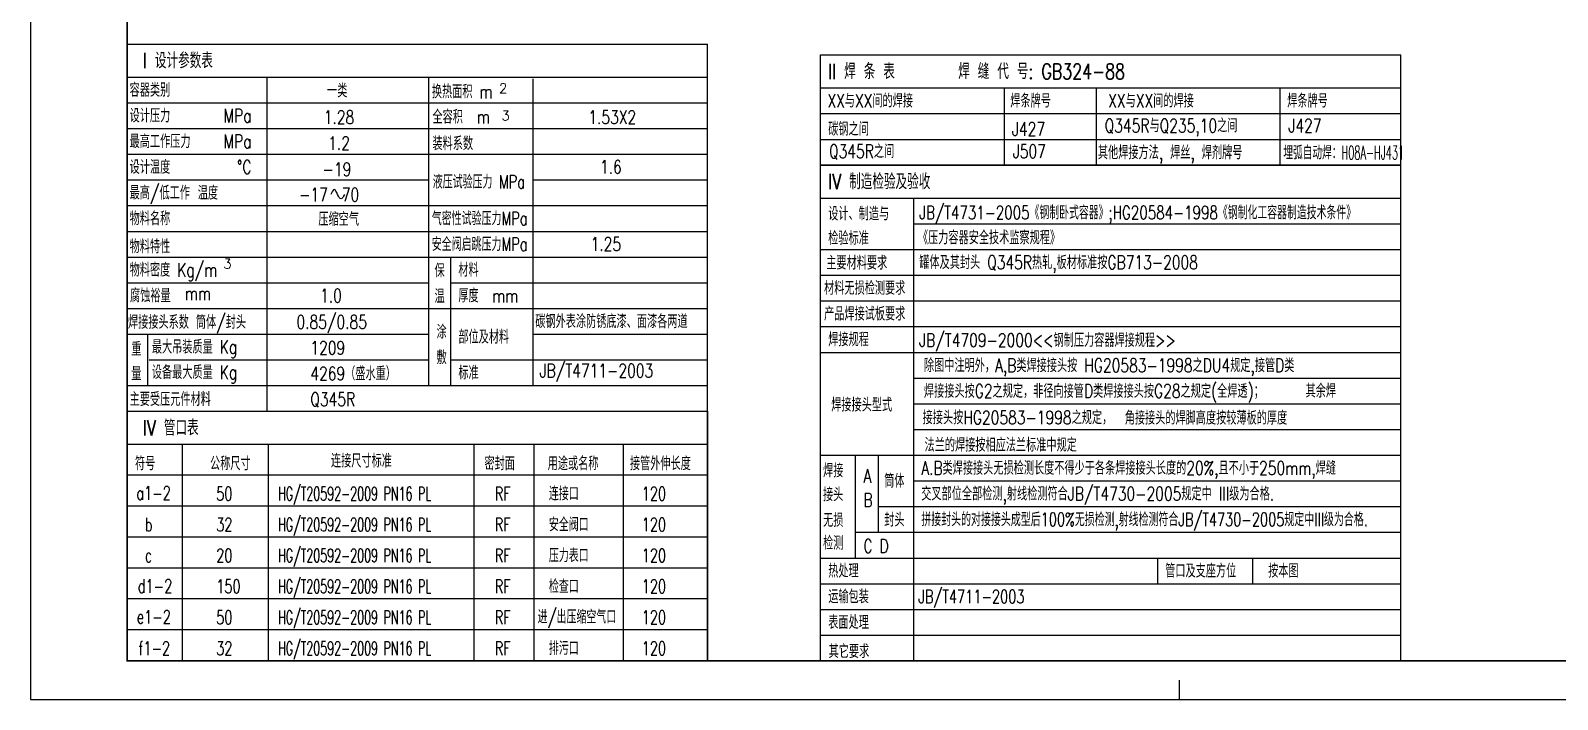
# Model space of a CAD drawing. Extents: x -6571 to 854, y 418 to 5668.
# Drawn here: x -6571 to -1637, y 418 to 2581 of the extents above; entities that cross this region are included whole.
import ezdxf
from ezdxf.enums import TextEntityAlignment as Align

# ---------------------------------------------------------------- set-up
doc = ezdxf.new("R2010")
doc.units = 0
doc.header["$LTSCALE"] = 12.5
for name, color, linetype in [('1', 2, 'Continuous'), ('2', 1, 'Continuous'), ('K1', 4, 'Continuous')]:
    doc.layers.add(name, color=color, linetype=linetype)
doc.styles.add('hzfs', font='simplex.shx', dxfattribs={"width": 0.7, "bigfont": 'hzfs.shx'})
doc.styles.get("Standard").update_dxf_attribs({"font": 'txt', "width": 0.7, "bigfont": 'hztxt.shx'})

msp = doc.modelspace()

# ---------------------------------------------------------------- linework, layer by layer
for p, q in [((-6571.3, 5668.2), (-6571.3, 418.2)), ((-3127.9, 2395.7), (-3127.9, 2146.4)), ((-6258.8, 2347.6), (-4383.8, 2347.6)), ((-4976.3, 2264.5), (-4383.8, 2264.5)), ((-6193.8, 1599.5), (-6193.8, 1433.2)), ((-3832.7, 1208.2), (-3832.7, 958.9)), ((-2858.8, 418.2), (-2858.8, 480.7)), ((-6571.3, 418.2), (853.7, 418.2))]:
    msp.add_line(p, q)
msp.add_spline([(-5557.2, 2051.5), (-5568, 2037.2), (-5578.9, 2051.5), (-5589.7, 2067.3), (-5600.6, 2051.5)], degree=3)
at = {"layer": '1', "color": 7}
for p, q in [((-6258.8, 2430.7), (-4383.8, 2430.7)), ((-6258.8, 2430.7), (-4477.6, 2430.7)), ((-6258.8, 2430.7), (-4383.8, 2430.7)), ((-5808.1, 2430.7), (-5808.1, 1350.1)), ((-5285.1, 2430.7), (-5285.1, 1682.6)), ((-4948.4, 2425.3), (-4948.4, 1433.2)), ((-4018.6, 2395.7), (-2143.6, 2395.7)), ((-3424.8, 2395.7), (-3424.8, 2146.4)), ((-2534.2, 2395.7), (-2534.2, 2146.4)), ((-4018.6, 2312.6), (-2143.6, 2312.6)), ((-6258.8, 2264.5), (-4383.8, 2264.5)), ((-4018.6, 2229.5), (-2143.6, 2229.5)), ((-6258.8, 2181.4), (-5285.1, 2181.4)), ((-5285.1, 2181.4), (-4477.6, 2181.4)), ((-5213.8, 2181.4), (-4383.8, 2181.4)), ((-4018.6, 2146.4), (-2237.3, 2146.4)), ((-4018.6, 2146.4), (-2237.3, 2146.4)), ((-6258.8, 2098.2), (-5285.1, 2098.2)), ((-6258.8, 2098.2), (-5285.1, 2098.2)), ((-4948.4, 2098.2), (-4383.8, 2098.2)), ((-4018.6, 2039.5), (-2143.6, 2039.5)), ((-3718, 2039.5), (-3718, 543.2)), ((-6258.8, 2015.1), (-5285.1, 2015.1)), ((-5285.1, 2015.1), (-4383.8, 2015.1)), ((-6258.8, 1932), (-5285.1, 1932)), ((-5285.1, 1932), (-4383.8, 1932)), ((-3718, 1956.4), (-2143.6, 1956.4)), ((-6258.8, 1848.9), (-5285.1, 1848.9)), ((-5285.1, 1848.9), (-4383.8, 1848.9)), ((-5213.8, 1848.9), (-5213.8, 1516.4)), ((-4018.6, 1873.2), (-2143.6, 1873.2)), ((-4018.6, 1790.1), (-2237.3, 1790.1)), ((-4018.6, 1790.1), (-2237.3, 1790.1)), ((-4018.6, 1790.1), (-2143.6, 1790.1)), ((-4018.6, 1790.1), (-2143.6, 1790.1)), ((-3718, 1790.1), (-2237.3, 1790.1)), ((-6258.8, 1765.7), (-5285.1, 1765.7)), ((-5213.8, 1765.7), (-4383.8, 1765.7)), ((-4976.3, 1765.7), (-4383.8, 1765.7)), ((-6258.8, 1682.6), (-5285.1, 1682.6)), ((-6258.8, 1682.6), (-5285.1, 1682.6)), ((-6258.8, 1682.6), (-5285.1, 1682.6)), ((-5285.1, 1682.6), (-5285.1, 1433.2)), ((-5285.1, 1682.6), (-4383.8, 1682.6)), ((-5285.1, 1682.6), (-4383.8, 1682.6)), ((-5213.8, 1682.6), (-5213.8, 1433.2)), ((-4018.6, 1707), (-2143.6, 1707)), ((-6258.8, 1599.5), (-5285.1, 1599.5)), ((-6258.8, 1599.5), (-5285.1, 1599.5)), ((-4948.4, 1599.5), (-4383.8, 1599.5)), ((-4018.6, 1623.9), (-2143.6, 1623.9)), ((-4018.6, 1540.7), (-2237.3, 1540.7)), ((-4018.6, 1540.7), (-2143.6, 1540.7)), ((-6187.7, 1516.4), (-5285.1, 1516.4)), ((-5213.8, 1516.4), (-4383.8, 1516.4)), ((-6258.8, 1433.2), (-4383.8, 1433.2)), ((-3718, 1457.6), (-2143.6, 1457.6)), ((-6258.8, 1350.1), (-4383.8, 1350.1)), ((-6258.8, 1350.1), (-4383.8, 1350.1)), ((-3718, 1374.5), (-2143.6, 1374.5)), ((-3718, 1291.4), (-2143.6, 1291.4)), ((-4383.8, 1243.2), (-6258.8, 1243.2)), ((-6080.7, 543.2), (-6080.7, 1243.2)), ((-6080.7, 827.6), (-6080.7, 1243.2)), ((-5802.6, 543.2), (-5802.6, 1243.2)), ((-5138.2, 543.2), (-5138.2, 1243.2)), ((-4944.1, 543.2), (-4944.1, 1243.2)), ((-4655.7, 543.2), (-4655.7, 1243.2)), ((-4018.6, 1208.2), (-2143.6, 1208.2)), ((-3906.5, 1208.2), (-3906.5, 875.7)), ((-4383.8, 1143.2), (-6258.8, 1143.2)), ((-3718, 1125.1), (-2143.6, 1125.1)), ((-4383.8, 1043.2), (-6258.8, 1043.2)), ((-3832.7, 1042), (-2143.6, 1042)), ((-3832.7, 1042), (-2143.6, 1042)), ((-4383.8, 943.2), (-6258.8, 943.2)), ((-3906.5, 958.9), (-2143.6, 958.9)), ((-3906.5, 958.9), (-2143.6, 958.9)), ((-4383.8, 843.2), (-6258.8, 843.2)), ((-4018.6, 875.7), (-2143.6, 875.7)), ((-4018.6, 875.7), (-2143.6, 875.7)), ((-2929.7, 875.7), (-2929.7, 792.6)), ((-2623, 875.7), (-2623, 792.6)), ((-4018.6, 792.6), (-2143.6, 792.6)), ((-4383.8, 743.2), (-6258.8, 743.2)), ((-4018.6, 709.5), (-2143.6, 709.5)), ((-4383.8, 643.2), (-6258.8, 643.2)), ((-4018.6, 626.4), (-2143.6, 626.4)), ((-4018.6, 626.4), (-2143.6, 626.4))]:
    msp.add_line(p, q, dxfattribs=at)
at = {"layer": '2'}
for p, q in [((-6258.8, 2537.6), (-4383.8, 2537.6)), ((-6258.8, 910.7), (-6258.8, 2537.6)), ((-4383.8, 910.7), (-4383.8, 2537.6)), ((-4018.6, 2063.2), (-4018.6, 2502.6)), ((-2143.6, 2063.2), (-2143.6, 2502.6)), ((-4018.6, 958.9), (-4018.6, 2146.4)), ((-4018.6, 2146.4), (-2143.6, 2146.4)), ((-2143.6, 2146.4), (-4018.6, 2146.4)), ((-4018.6, 543.2), (-4018.6, 2146.4)), ((-4018.6, 2146.4), (-2143.6, 2146.4)), ((-2143.6, 958.9), (-2143.6, 2146.4)), ((-2143.6, 543.2), (-2143.6, 2146.4)), ((-6258.8, 1350.1), (-4383.8, 1350.1)), ((-6258.8, 1350.1), (-6258.8, 543.2)), ((-6258.8, 1350.1), (-4383.8, 1350.1)), ((-4383.8, 1350.1), (-4383.8, 543.2)), ((-6258.8, 543.2), (-6258.8, 993.9)), ((-4383.8, 543.2), (-4383.8, 993.9)), ((-4383.8, 543.2), (-6258.8, 543.2)), ((-4018.6, 543.2), (-2143.6, 543.2))]:
    msp.add_line(p, q, dxfattribs=at)
at = {"layer": '2', "color": 1}
for p, q in [((-4018.6, 2502.6), (-2143.6, 2502.6)), ((-6258.8, 1350.1), (-4383.8, 1350.1)), ((-6258.8, 1350.1), (-4383.8, 1350.1))]:
    msp.add_line(p, q, dxfattribs=at)
at = {"layer": 'K1', "const_width": 5}
msp.add_lwpolyline([(728.7, 543.2), (728.7, 5543.2), (-6258.8, 5543.2), (-6258.8, 543.2)], close=True, dxfattribs=at)

# ---------------------------------------------------------------- texts
at = {"style": 'hzfs'}
for s, height, width, p in [(' I 设计参数表', 50, 0.75, (-6233.8, 2484.2)), ('II 焊 条 表       焊 缝 代 号: GB324-88', 50, 0.75, (-3993.6, 2449.2)), ('容器类别', 43.75, 0.75, (-6251.1, 2389.2)), ('一类', 43.75, 0.75, (-5613.2, 2387)), ('换热面积 m', 43.75, 0.75, (-5274.4, 2383.9)), ('XX与XX间的焊接', 43.75, 0.75, (-3996.3, 2354.2)), ('焊条牌号', 43.75, 0.75, (-3405.4, 2354.2)), ('XX与XX间的焊接', 43.75, 0.75, (-3088.9, 2354.2)), ('焊条牌号', 43.75, 0.75, (-2510.5, 2354.2)), ('设计压力', 43.75, 0.75, (-6251.1, 2306.1)), ('全容积  m', 43.75, 0.75, (-5272.6, 2302.2)), ('碳钢之间', 43.75, 0.75, (-3993.6, 2263)), ('J427', 43.75, 0.75, (-3399.8, 2263)), ('Q345R与Q235,10之间', 43.75, 0.75, (-3100.3, 2274)), ('J427', 43.75, 0.75, (-2506.6, 2274)), ('最高工作压力', 43.75, 0.75, (-6251.1, 2222.9)), ('装料系数', 43.75, 0.75, (-5272.6, 2216.3)), ('Q345R之间', 43.75, 0.75, (-3991, 2190.9)), ('J507', 43.75, 0.75, (-3397.2, 2190.9)), ('其他焊接方法, 焊丝, 焊剂牌号', 43.75, 0.75, (-3122.2, 2187)), ('埋弧自动焊：H08A-HJ431', 43.75, 0.53, (-2523, 2186.4)), ('设计温度', 43.75, 0.75, (-6251.1, 2139.8)), ('IV 制造检验及验收', 50, 0.75, (-3993.6, 2092.9)), ('最高/低工作', 43.75, 0.75, (-6251.1, 2056.7)), ('温度', 43.75, 0.75, (-6030.9, 2056.3)), ('液压试验压力 MPa', 43.75, 0.7, (-5271.6, 2092.1)), ('物料名称', 43.75, 0.75, (-6251.1, 1973.6)), ('压缩空气', 43.75, 0.75, (-5641.1, 1971.4)), ('气密性试验压力MPa', 43.75, 0.7, (-5274.7, 1973.6)), ('设计、制造与', 43.75, 0.75, (-3993.6, 1989.1)), ('JB/T4731-2005《钢制卧式容器》;HG20584-1998《钢制化工容器制造技术条件》', 43.75, 0.728438, (-3699.5, 1992.8)), ('检验标准', 43.75, 0.75, (-3993.6, 1910)), ('《压力容器安全技术监察规程》', 43.75, 0.75, (-3703.8, 1911.7)), ('物料特性', 43.75, 0.75, (-6251.1, 1882.9)), ('安全阀启跳压力MPa', 43.75, 0.7, (-5274.7, 1890.4)), ('物料密度 Kg/m', 43.75, 0.75, (-6251.1, 1807.3)), ('材料', 43.75, 0.75, (-5188.8, 1807.3)), ('主要材料要求', 43.75, 0.75, (-3999.9, 1830.2)), (' 罐体及其封头 Q345R热轧,板材标准按GB713-2008', 43.75, 0.75, (-3721.9, 1831.7)), ('腐蚀裕量', 43.75, 0.75, (-6249.8, 1724.2)), ('1.0', 43.75, 0.75, (-5635.5, 1724.2)), ('厚度', 43.75, 0.75, (-5188.8, 1724.2)), ('材料无损检测要求', 43.75, 0.75, (-4007, 1748.6)), ('产品焊接试板要求', 43.75, 0.75, (-4007, 1665.4)), ('焊接接头系数 筒体/封头', 43.75, 0.75, (-6256.4, 1638.5)), ('0.85/0.85', 43.75, 0.75, (-5711.9, 1639.1)), ('碳钢外表涂防锈底漆、面漆各两道', 43.75, 0.75, (-4940.2, 1640.8)), ('最大吊装质量 Kg', 43.75, 0.75, (-6179.3, 1558.4)), ('部位及材料', 43.75, 0.75, (-5188.8, 1590.8)), ('焊接规程', 43.75, 0.75, (-3993.6, 1582.3)), ('JB/T4709-2000<<钢制压力容器焊接规程>>', 43.75, 0.75, (-3700, 1580.1)), ('1209', 43.75, 0.75, (-5667.1, 1555.3)), ('设备最大质量 Kg', 43.75, 0.75, (-6179.3, 1476.4)), ('4269（盛水重）', 43.75, 0.75, (-5667.1, 1472.2)), ('标准', 43.75, 0.75, (-5188.8, 1474.8)), ('JB/T4711-2003', 43.75, 0.75, (-4926.3, 1481.8)), ('除图中注明外，A,B类焊接接头按 HG20583-1998之DU4规定,接管D类', 43.75, 0.75, (-3684.3, 1498.6)), ('焊接接头按G2之规定，非径向接管D类焊接接头按G28之规定(全焊透)；', 43.75, 0.75, (-3684.3, 1415.5)), ('其余焊', 43.75, 0.75, (-2451.1, 1416.3)), ('主要受压元件材料', 43.75, 0.75, (-6251.1, 1389.1)), ('Q345R', 43.75, 0.75, (-5667.1, 1389.1)), ('焊接接头型式', 43.75, 0.75, (-3984, 1371.1)), ('接接头按HG20583-1998之规定，', 43.75, 0.75, (-3688.5, 1330)), ('角接接头的焊脚高度按较薄板的厚度', 43.75, 0.75, (-3035.5, 1328.8)), (' IV 管口表', 50, 0.75, (-6233.8, 1296.7)), ('法兰的焊接按相应法兰标准中规定', 43.75, 0.75, (-3682.4, 1241.3)), ('符号', 43.75, 0.75, (-6233.8, 1181.4)), ('公称尺寸', 43.75, 0.75, (-5991.3, 1181.4)), ('连接尺寸标准', 43.75, 0.75, (-5600.4, 1190.1)), ('密封面', 43.75, 0.75, (-5104.5, 1181.4)), ('用途或名称', 43.75, 0.75, (-4900.2, 1181.4)), ('接管外伸长度', 43.75, 0.75, (-4634.5, 1181.4)), ('焊接', 43.75, 0.75, (-4010.3, 1158.6)), ('A.B类焊接接头无损检测长度不得少于各条焊接接头长度的20%,且不小于250mm,焊缝', 43.75, 0.75, (-3693, 1166.7)), ('A', 43.8, 0.75, (-3879.9, 1141.1)), ('筒体', 43.75, 0.75, (-3812.7, 1125.1)), ('接头', 43.75, 0.75, (-4010.3, 1081.1)), ('交叉部位全部检测,射线检测符合JB/T4730-2005规定中 III级为合格.', 43.75, 0.75, (-3693, 1083.6)), ('B', 43.8, 0.75, (-3879.9, 1063.6)), ('无损', 43.75, 0.75, (-4010.3, 998)), ('封头', 43.75, 0.75, (-3812.7, 999.2)), ('拼接封头的对接接头成型后100%无损检测,射线检测符合JB/T4730-2005规定中III级为合格. ', 43.75, 0.7, (-3693, 1000.4)), ('检测', 43.75, 0.75, (-4010.3, 924.3)), ('C D', 43.75, 0.75, (-3879.9, 914.3)), ('热处理', 43.75, 0.75, (-3993.6, 834.2)), ('管口及支座方位', 43.75, 0.75, (-2904.7, 834.2)), ('按本图', 43.75, 0.75, (-2572.2, 834.2)), ('运输包装', 43.75, 0.75, (-3993.6, 751.1)), ('JB/T4711-2003', 43.75, 0.7, (-3702.1, 751.1)), ('表面处理', 43.75, 0.75, (-3993.6, 667.9)), ('其它要求', 43.75, 0.75, (-3992.3, 573.9))]:
    msp.add_text(s, height=height, dxfattribs=dict(at, width=width)).set_placement(p, align=Align.MIDDLE_LEFT)
for s, p in [('2', (-5057.4, 2379.2)), ('3', (-5049.6, 2290.6)), ('3', (-5948.3, 1811.5))]:
    msp.add_text(s, height=31.2).set_placement(p)
at = {"style": 'hzfs', "width": 0.75}
for s, p in [('MPa', (-5857.5, 2306.1)), ('MPa', (-5857.5, 2222.9)), ('%%DC', (-5857.5, 2139.8)), ('mm', (-5988.2, 1731.1)), ('mm', (-4995.1, 1724.2))]:
    msp.add_text(s, height=43.75, dxfattribs=at).set_placement(p, align=Align.MIDDLE_RIGHT)
at = {"style": 'hzfs'}
for s, height, width, p in [('1.28', 43.75, 0.75, (-5623.7, 2279.2)), ('1.53X2', 43.75, 0.75, (-4769, 2279.2)), ('1.2', 43.75, 0.75, (-5609.4, 2195.2)), ('-19', 43.75, 0.75, (-5627.6, 2110.8)), ('1.6', 43.75, 0.75, (-4731.3, 2118.6)), ('-17  70', 43.75, 0.75, (-5703.2, 2029)), ('1.25', 43.75, 0.75, (-4761.4, 1869.2)), ('a1-2', 43.75, 0.7, (-6229.5, 1063.8)), ('50', 43.75, 0.7, (-5971.3, 1062)), ('HG/T20592-2009 PN16 PL', 43.75, 0.6, (-5771.3, 1062)), ('RF', 43.75, 0.7, (-5071.3, 1062)), ('连接口', 43.75, 0.7, (-4896.3, 1062)), ('120', 43.75, 0.7, (-4596.3, 1062)), ('b', 43.8, 0.7, (-6202.1, 962)), ('32', 43.75, 0.7, (-5971.3, 962)), ('HG/T20592-2009 PN16 PL', 43.75, 0.6, (-5771.3, 962)), ('RF', 43.75, 0.7, (-5071.3, 962)), ('安全阀口', 43.75, 0.7, (-4896.3, 962)), ('120', 43.75, 0.7, (-4596.3, 962)), ('c', 43.8, 0.7, (-6202.1, 862)), ('20', 43.75, 0.7, (-5971.3, 862)), ('HG/T20592-2009 PN16 PL', 43.75, 0.6, (-5771.3, 862)), ('RF', 43.75, 0.7, (-5071.3, 862)), ('压力表口', 43.75, 0.7, (-4896.3, 862)), ('120', 43.75, 0.7, (-4596.3, 862)), ('d1-2', 43.75, 0.7, (-6224.8, 763.1)), ('150', 43.75, 0.7, (-5971.3, 762)), ('HG/T20592-2009 PN16 PL', 43.75, 0.6, (-5771.3, 762)), ('RF', 43.75, 0.7, (-5071.3, 762)), ('检查口', 43.75, 0.7, (-4896.3, 762)), ('120', 43.75, 0.7, (-4596.3, 762)), ('e1-2', 43.75, 0.7, (-6228, 663.5)), ('50', 43.75, 0.7, (-5971.3, 662)), ('HG/T20592-2009 PN16 PL', 43.75, 0.6, (-5771.3, 662)), ('RF', 43.75, 0.7, (-5071.3, 662)), ('进/出压缩空气口', 43.75, 0.7, (-4932.7, 663.6)), ('120', 43.75, 0.7, (-4596.3, 662)), ('f1-2', 43.75, 0.7, (-6222.7, 562)), ('32', 43.75, 0.7, (-5971.3, 562)), ('HG/T20592-2009 PN16 PL', 43.75, 0.6, (-5771.3, 562)), ('RF', 43.75, 0.7, (-5071.3, 562)), ('排污口', 43.75, 0.7, (-4896.3, 562)), ('120', 43.75, 0.7, (-4596.3, 562))]:
    msp.add_text(s, height=height, dxfattribs=dict(at, width=width)).set_placement(p)
at = {"style": 'hzfs', "width": 0.75}
for s, p in [('保', (-5249.4, 1807.3)), ('温', (-5249.4, 1724.2)), ('涂', (-5243, 1609.6)), ('重', (-6229.3, 1553.6)), ('敷', (-5243, 1526.5)), ('量', (-6229.3, 1473))]:
    msp.add_text(s, height=43.8, dxfattribs=at).set_placement(p, align=Align.MIDDLE)

doc.saveas('drawing.dxf')
